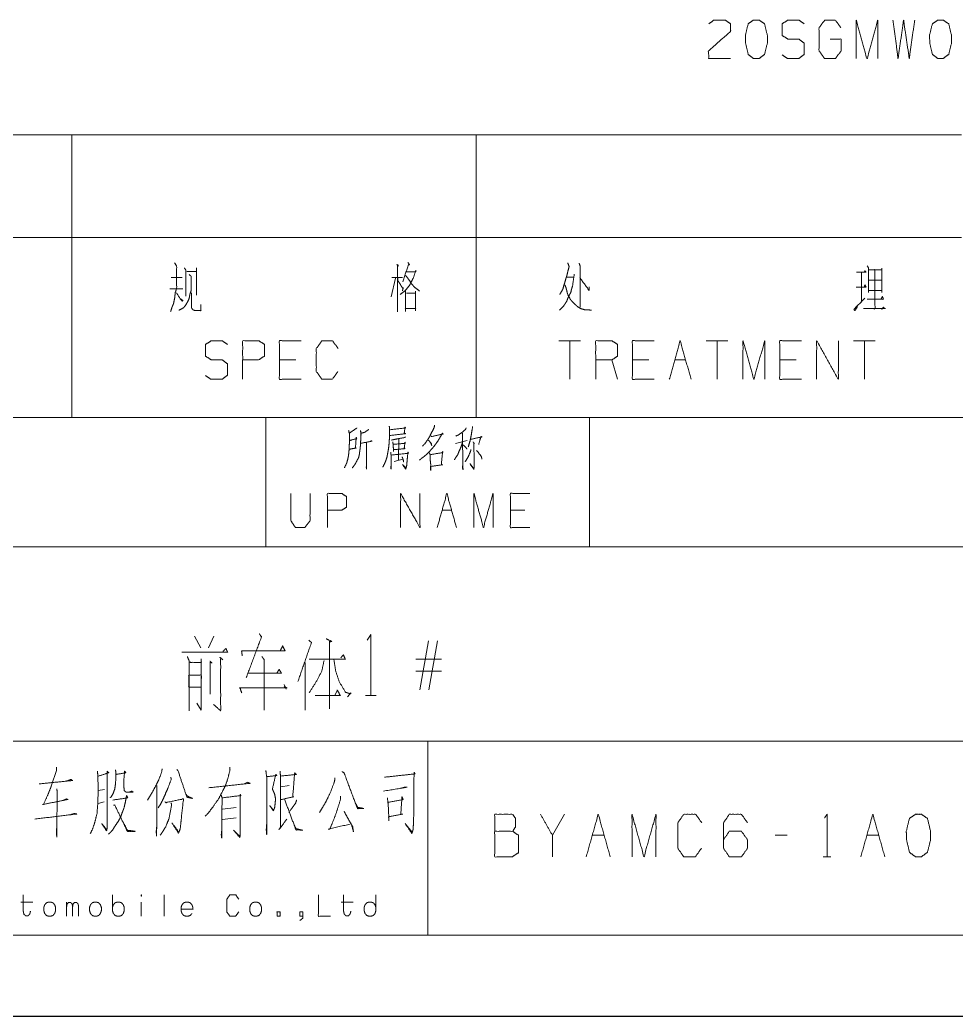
# Model space of a CAD drawing. Header units: millimetres. Extents: x 2210 to 79821, y -19430 to 2344.
# Drawn here: x 2519.6 to 2577.4, y 1492.8 to 1554.4 of the extents above; entities that cross this region are included whole.
import ezdxf

# ---------------------------------------------------------------- set-up
doc = ezdxf.new("R2010")
doc.units = ezdxf.units.MM
doc.layers.add('101', color=7, linetype='Continuous', true_color=0xffffff)

msp = doc.modelspace()

# ---------------------------------------------------------------- linework, layer by layer
msp.add_line((2209.782, 1492.822), (13049.157, 1492.822))
at = {"layer": '101', "color": 72, "linetype": 'Continuous', "lineweight": 18}
for p, q in [((2492.782, 1547.284), (2522.782, 1547.284)), ((2522.782, 1547.284), (2522.782, 1540.934)), ((2522.782, 1547.284), (2547.782, 1547.284)), ((2547.782, 1547.284), (2577.782, 1547.284)), ((2547.782, 1547.284), (2547.782, 1540.934)), ((2492.782, 1540.934), (2522.782, 1540.934)), ((2522.782, 1540.934), (2547.782, 1540.934)), ((2522.782, 1540.934), (2522.782, 1529.822)), ((2547.782, 1540.934), (2577.782, 1540.934)), ((2547.782, 1540.934), (2547.782, 1529.822)), ((2529.884, 1538.847), (2530.484, 1538.847)), ((2530.484, 1539.072), (2530.484, 1537.372)), ((2571.595, 1538.772), (2571.595, 1536.947)), ((2528.929, 1538.472), (2529.601, 1538.472)), ((2542.8, 1538.422), (2542.517, 1537.272)), ((2553.383, 1538.497), (2553.807, 1538.497)), ((2572.036, 1538.297), (2572.814, 1538.297)), ((2528.841, 1537.772), (2529.654, 1537.772)), ((2554.231, 1534.559), (2552.888, 1534.559)), ((2553.56, 1534.559), (2553.56, 1532.184)), ((2563.337, 1534.559), (2561.994, 1534.559)), ((2562.665, 1534.559), (2562.665, 1532.184)), ((2572.443, 1534.559), (2571.1, 1534.559)), ((2571.771, 1534.559), (2571.771, 1532.184)), ((2536.629, 1533.384), (2535.621, 1533.384)), ((2556.508, 1532.184), (2556.172, 1533.384)), ((2558.448, 1533.384), (2557.441, 1533.384)), ((2560.053, 1533.384), (2560.725, 1533.384)), ((2567.554, 1533.384), (2566.547, 1533.384)), ((2492.782, 1529.822), (2522.782, 1529.822)), ((2522.782, 1529.822), (2547.782, 1529.822)), ((2547.782, 1529.822), (2577.782, 1529.822)), ((2543.001, 1528.488), (2542.986, 1527.185)), ((2546.497, 1528.201), (2547.215, 1528.4)), ((2542.705, 1527.097), (2543.251, 1527.252)), ((2545.669, 1524.083), (2546.262, 1524.083)), ((2550.788, 1524.083), (2549.898, 1524.083)), ((2530.37, 1516.298), (2530.76, 1515.59)), ((2531.567, 1516.298), (2531.233, 1515.59)), ((2544.293, 1512.991), (2544.822, 1516.023)), ((2545.378, 1516.023), (2544.849, 1512.991)), ((2537.206, 1514.645), (2537.206, 1511.731)), ((2545.629, 1514.881), (2544.042, 1514.881)), ((2545.629, 1514.133), (2544.042, 1514.133)), ((2536.043, 1513.031), (2535.904, 1513.306)), ((2539.182, 1512.952), (2539.043, 1512.637)), ((2530.509, 1512.164), (2530.788, 1511.731)), ((2540.93, 1512.637), (2541.598, 1512.637)), ((2533.634, 1507.276), (2533.439, 1507.172)), ((2524.807, 1506.827), (2524.416, 1506.758)), ((2536.219, 1507.069), (2535.707, 1507)), ((2524.782, 1506.068), (2524.416, 1505.965)), ((2532.952, 1505.723), (2532.098, 1505.62)), ((2532.098, 1504.964), (2532.952, 1505.068)), ((2553.236, 1505.291), (2552.494, 1503.994)), ((2554.952, 1503.994), (2555.694, 1503.994)), ((2567.008, 1503.994), (2566.267, 1503.994)), ((2571.924, 1503.994), (2572.666, 1503.994)), ((2569.232, 1502.669), (2569.7, 1502.669)), ((2519.637, 1499.865), (2520.368, 1499.865)), ((2522.465, 1498.996), (2522.465, 1499.865)), ((2525.294, 1499.341), (2525.294, 1500.307)), ((2527.079, 1499.865), (2527.079, 1498.996)), ((2528.493, 1500.321), (2528.493, 1498.996)), ((2539.438, 1499.865), (2540.169, 1499.865))]:
    msp.add_line(p, q, dxfattribs=at)
at = {"layer": '101', "color": 133, "linetype": 'Continuous', "lineweight": 18}
for p, q in [((2444.782, 1529.822), (2624.782, 1529.822)), ((2534.782, 1529.822), (2534.782, 1521.822)), ((2554.782, 1529.822), (2554.782, 1521.822)), ((2444.782, 1521.822), (2624.782, 1521.822)), ((2494.782, 1509.822), (2603.782, 1509.822)), ((2544.782, 1509.822), (2544.782, 1497.822)), ((2234.782, 1497.822), (2624.782, 1497.822)), ((2444.782, 1497.822), (2624.782, 1497.822)), ((2209.782, 1492.822), (2629.782, 1492.822))]:
    msp.add_line(p, q, dxfattribs=at)
at = {"layer": '101', "color": 72, "linetype": 'Continuous', "lineweight": 18}
for points, knots in [([(2562.158, 1554.156), (2562.476, 1554.381), (2563.165, 1554.381), (2563.501, 1554.156), (2563.501, 1553.681), (2562.14, 1552.481), (2562.158, 1552.006), (2563.501, 1552.006)], [0, 0, 0.069688, 0.192972, 0.265273, 0.350226, 0.674741, 0.759753, 1, 1]), ([(2565.265, 1552.006), (2565.601, 1552.256), (2565.777, 1552.956), (2565.777, 1553.431), (2565.601, 1554.156), (2565.265, 1554.381), (2564.929, 1554.381), (2564.593, 1554.156), (2564.416, 1553.431), (2564.434, 1552.956), (2564.593, 1552.256), (2564.929, 1552.006), (2565.265, 1552.006)], [0, 0, 0.067524, 0.183969, 0.260581, 0.380939, 0.446136, 0.500306, 0.565502, 0.685861, 0.762525, 0.878306, 0.94583, 1, 1]), ([(2566.693, 1552.231), (2567.029, 1552.006), (2567.718, 1552.006), (2568.054, 1552.256), (2568.054, 1552.956), (2567.718, 1553.206), (2567.046, 1553.206), (2566.693, 1553.431), (2566.693, 1554.156), (2567.046, 1554.381), (2567.718, 1554.381), (2568.054, 1554.156)], [0, 0, 0.068039, 0.184057, 0.254519, 0.372334, 0.442797, 0.555843, 0.62637, 0.748393, 0.81892, 0.931967, 1, 1]), ([(2569.659, 1553.206), (2570.33, 1553.206), (2570.33, 1552.481), (2569.994, 1552.006), (2569.305, 1552.006), (2568.969, 1552.481), (2568.969, 1553.906), (2569.323, 1554.381), (2569.977, 1554.381), (2570.313, 1553.906)], [0, 0, 0.103293, 0.214794, 0.304259, 0.410272, 0.499737, 0.718894, 0.809957, 0.910535, 1, 1]), ([(2571.263, 1552.006), (2571.263, 1554.381), (2571.935, 1552.006), (2572.607, 1554.381), (2572.607, 1552.006)], [0, 0, 0.245192, 0.500001, 0.754808, 1, 1]), ([(2573.54, 1554.381), (2573.858, 1552.006), (2574.194, 1554.381), (2574.547, 1552.006), (2574.883, 1554.381)], [0, 0, 0.249745, 0.499742, 0.750003, 1, 1]), ([(2576.647, 1552.006), (2576.983, 1552.256), (2577.16, 1552.956), (2577.16, 1553.431), (2576.983, 1554.156), (2576.647, 1554.381), (2576.311, 1554.381), (2575.975, 1554.156), (2575.799, 1553.431), (2575.816, 1552.956), (2575.975, 1552.256), (2576.311, 1552.006), (2576.647, 1552.006)], [0, 0, 0.067524, 0.183969, 0.260581, 0.380939, 0.446136, 0.500306, 0.565502, 0.685861, 0.762525, 0.878306, 0.94583, 1, 1]), ([(2529.141, 1539.372), (2529.265, 1539.172), (2529.265, 1537.822), (2529.177, 1537.522), (2529.141, 1537.197), (2529.07, 1536.847), (2528.982, 1536.647), (2528.894, 1536.372)], [0, 0, 0.076125, 0.513098, 0.614331, 0.720148, 0.835726, 0.906504, 1, 1]), ([(2542.871, 1539.272), (2542.977, 1539.172), (2542.924, 1539.247), (2542.924, 1536.347), (2542.924, 1538.472), (2542.57, 1538.472), (2543.224, 1538.472)], [0, 0, 0.023247, 0.037896, 0.500409, 0.839319, 0.895699, 1, 1]), ([(2543.56, 1539.397), (2543.666, 1539.247), (2543.595, 1539.272), (2543.242, 1538.197)], [0, 0, 0.132126, 0.186059, 1, 1]), ([(2553.436, 1539.372), (2553.524, 1539.147), (2553.436, 1538.822), (2553.4, 1538.647), (2553.33, 1538.422), (2553.259, 1538.172), (2553.188, 1537.947), (2553.135, 1537.747), (2553.047, 1537.597), (2552.941, 1537.422)], [0, 0, 0.116541, 0.278918, 0.364993, 0.478696, 0.603951, 0.71766, 0.817412, 0.901346, 1, 1]), ([(2554.143, 1539.347), (2554.213, 1539.172), (2554.213, 1536.647)], [0, 0, 0.06955, 1, 1]), ([(2530.043, 1538.647), (2530.166, 1538.547), (2530.166, 1537.672), (2530.078, 1537.422), (2530.043, 1537.197), (2529.972, 1537.022), (2529.83, 1536.772), (2529.689, 1536.597), (2529.406, 1536.447)], [0, 0, 0.062435, 0.405831, 0.509895, 0.599279, 0.673351, 0.786072, 0.874364, 1, 1]), ([(2529.742, 1539.072), (2529.83, 1538.922), (2529.83, 1537.322)], [0, 0, 0.098129, 1, 1]), ([(2543.489, 1538.822), (2544.037, 1538.822), (2544.055, 1538.922), (2543.896, 1538.447), (2543.666, 1537.997), (2543.401, 1537.672), (2543.083, 1537.422)], [0, 0, 0.220966, 0.26192, 0.463932, 0.667691, 0.836831, 1, 1]), ([(2553.842, 1538.672), (2553.736, 1537.947), (2553.666, 1537.722), (2553.63, 1537.547), (2553.524, 1537.372), (2553.436, 1537.172), (2553.383, 1537.022), (2553.259, 1536.822), (2553.153, 1536.672), (2552.923, 1536.447)], [0, 0, 0.296653, 0.392139, 0.46442, 0.547269, 0.635793, 0.700209, 0.795421, 0.869798, 1, 1]), ([(2571.276, 1538.797), (2571.877, 1538.797), (2571.807, 1538.897), (2571.771, 1538.772)], [0, 0, 0.704243, 0.847777, 1, 1]), ([(2571.948, 1539.197), (2572.036, 1539.047), (2572.036, 1537.547), (2572.036, 1537.672), (2572.849, 1537.672), (2572.849, 1537.547), (2572.849, 1539.047), (2572.849, 1538.947), (2572.036, 1538.947), (2572.425, 1538.947), (2572.425, 1536.547), (2571.718, 1536.547), (2573.062, 1536.547), (2572.973, 1536.597), (2572.956, 1536.647), (2572.849, 1536.497)], [0, 0, 0.016856, 0.162098, 0.174201, 0.252928, 0.265031, 0.410272, 0.419955, 0.498682, 0.536334, 0.76872, 0.837175, 0.967244, 0.977077, 0.982211, 1, 1]), ([(2542.959, 1538.247), (2543.26, 1537.772), (2543.26, 1537.847), (2543.224, 1537.647)], [0, 0, 0.668993, 0.75826, 1, 1]), ([(2543.419, 1538.597), (2543.595, 1538.372), (2543.79, 1538.072), (2543.967, 1537.872), (2544.285, 1537.622)], [0, 0, 0.21756, 0.48939, 0.692342, 1, 1]), ([(2553.259, 1538.022), (2553.33, 1537.847), (2553.383, 1537.647), (2553.418, 1537.472), (2553.595, 1537.122), (2553.683, 1537.022), (2553.931, 1536.772), (2554.072, 1536.647), (2554.249, 1536.547), (2554.496, 1536.472), (2554.726, 1536.472), (2554.903, 1536.447)], [0, 0, 0.075192, 0.15762, 0.228747, 0.384949, 0.438119, 0.578251, 0.653441, 0.734337, 0.837345, 0.928883, 1, 1]), ([(2554.178, 1538.472), (2554.761, 1537.672), (2554.761, 1537.897)], [0, 0, 0.814824, 1, 1]), ([(2571.259, 1537.872), (2571.877, 1537.872), (2571.807, 1538.022), (2571.771, 1537.897)], [0, 0, 0.676561, 0.857934, 1, 1]), ([(2529.247, 1537.522), (2529.601, 1536.997), (2529.654, 1537.047), (2529.512, 1537.147)], [0, 0, 0.720064, 0.802978, 1, 1]), ([(2530.184, 1537.522), (2530.184, 1536.597), (2530.272, 1536.472), (2530.414, 1536.422), (2530.767, 1536.422), (2530.767, 1536.797)], [0, 0, 0.472764, 0.551003, 0.627661, 0.808338, 1, 1]), ([(2543.401, 1537.622), (2543.401, 1536.372), (2543.401, 1536.547), (2544.037, 1536.547), (2544.037, 1536.422), (2544.037, 1537.622), (2544.037, 1537.497), (2543.472, 1537.497)], [0, 0, 0.306605, 0.34953, 0.505604, 0.536265, 0.830605, 0.861265, 1, 1]), ([(2571.347, 1536.672), (2571.188, 1536.422), (2571.117, 1536.497), (2571.807, 1537.197)], [0, 0, 0.214427, 0.289033, 1, 1]), ([(2571.948, 1537.122), (2572.956, 1537.122), (2572.885, 1537.297), (2572.814, 1537.147)], [0, 0, 0.739673, 0.878255, 1, 1]), ([(2531.05, 1532.409), (2531.386, 1532.184), (2532.076, 1532.184), (2532.411, 1532.434), (2532.411, 1533.134), (2532.076, 1533.384), (2531.404, 1533.384), (2531.05, 1533.609), (2531.05, 1534.334), (2531.404, 1534.559), (2532.076, 1534.559), (2532.411, 1534.334)], [0, 0, 0.068037, 0.184055, 0.25452, 0.372335, 0.4428, 0.555844, 0.626371, 0.748393, 0.81892, 0.931964, 1, 1]), ([(2533.345, 1532.184), (2533.345, 1534.559), (2534.352, 1534.559), (2534.688, 1534.334), (2534.688, 1533.609), (2534.334, 1533.384), (2533.345, 1533.384)], [0, 0, 0.401147, 0.571311, 0.639588, 0.762044, 0.832821, 1, 1]), ([(2536.964, 1532.184), (2535.621, 1532.184), (2535.621, 1534.559), (2536.964, 1534.559)], [0, 0, 0.26539, 0.73461, 1, 1]), ([(2539.223, 1532.659), (2538.887, 1532.184), (2538.233, 1532.184), (2537.898, 1532.659), (2537.898, 1534.084), (2538.233, 1534.559), (2538.905, 1534.559), (2539.241, 1534.084)], [0, 0, 0.114568, 0.243366, 0.357936, 0.638584, 0.753154, 0.885433, 1, 1]), ([(2555.164, 1532.184), (2555.164, 1534.559), (2556.172, 1534.559), (2556.508, 1534.334), (2556.508, 1533.609), (2556.172, 1533.384), (2555.164, 1533.384)], [0, 0, 0.400951, 0.571036, 0.639278, 0.761673, 0.829915, 1, 1]), ([(2558.784, 1532.184), (2557.441, 1532.184), (2557.441, 1534.559), (2558.784, 1534.559)], [0, 0, 0.26539, 0.73461, 1, 1]), ([(2559.717, 1532.184), (2560.389, 1534.559), (2561.061, 1532.184)], [0, 0, 0.499999, 1, 1]), ([(2564.27, 1532.184), (2564.27, 1534.559), (2564.942, 1532.184), (2565.614, 1534.559), (2565.614, 1532.184)], [0, 0, 0.245192, 0.500001, 0.754808, 1, 1]), ([(2567.89, 1532.184), (2566.547, 1532.184), (2566.547, 1534.559), (2567.89, 1534.559)], [0, 0, 0.26539, 0.73461, 1, 1]), ([(2568.823, 1532.184), (2568.823, 1534.559), (2570.166, 1532.184), (2570.166, 1534.559)], [0, 0, 0.317574, 0.682426, 1, 1]), ([(2540.411, 1529.173), (2540.348, 1529.128), (2539.927, 1528.841), (2539.896, 1529.018), (2539.942, 1528.841), (2539.942, 1528.267), (2539.927, 1527.914), (2539.911, 1527.671), (2539.88, 1527.428), (2539.833, 1527.207), (2539.771, 1526.987), (2539.693, 1526.832), (2539.63, 1526.7)], [0, 0, 0.024363, 0.186803, 0.243942, 0.302154, 0.485024, 0.597668, 0.675195, 0.753199, 0.825098, 0.89819, 0.953346, 1, 1]), ([(2541.144, 1529.084), (2540.895, 1528.908), (2540.66, 1528.841), (2540.629, 1529.018), (2540.66, 1528.753), (2540.645, 1528.488), (2540.629, 1528.201), (2540.614, 1527.958), (2540.582, 1527.737), (2540.551, 1527.495), (2540.504, 1527.318), (2540.426, 1527.185), (2540.348, 1527.031), (2540.27, 1526.898), (2540.192, 1526.788), (2540.114, 1526.7)], [0, 0, 0.096319, 0.172937, 0.229415, 0.313416, 0.396985, 0.487495, 0.564125, 0.634336, 0.711437, 0.768975, 0.817388, 0.871906, 0.920319, 0.962889, 1, 1]), ([(2542.408, 1529.283), (2542.424, 1529.084), (2542.424, 1528.731), (2542.408, 1528.4), (2542.393, 1528.179), (2542.361, 1527.892), (2542.315, 1527.649), (2542.268, 1527.384), (2542.205, 1527.185), (2542.127, 1526.987), (2542.002, 1526.744)], [0, 0, 0.076503, 0.212087, 0.33934, 0.424292, 0.535105, 0.630037, 0.733301, 0.813245, 0.895183, 1, 1]), ([(2542.455, 1529.062), (2543.423, 1529.173), (2543.376, 1529.217), (2543.329, 1528.819), (2543.407, 1528.819), (2542.44, 1528.709)], [0, 0, 0.39108, 0.416924, 0.577585, 0.60892, 1, 1]), ([(2544.983, 1528.665), (2545.03, 1528.643), (2545.733, 1528.797), (2545.686, 1528.841), (2545.561, 1528.621), (2545.421, 1528.378), (2545.28, 1528.179), (2545.124, 1527.98), (2544.952, 1527.782), (2544.765, 1527.583), (2544.562, 1527.406), (2544.406, 1527.296), (2544.281, 1527.185)], [0, 0, 0.017093, 0.254607, 0.275864, 0.359629, 0.452278, 0.53264, 0.616084, 0.70281, 0.792986, 0.881828, 0.944963, 1, 1]), ([(2545.202, 1529.349), (2545.186, 1529.195), (2544.999, 1528.841), (2544.89, 1528.621), (2544.765, 1528.422), (2544.609, 1528.201), (2544.453, 1528.047)], [0, 0, 0.101774, 0.363754, 0.525154, 0.678922, 0.85608, 1, 1]), ([(2547.153, 1529.173), (2547.122, 1529.084), (2546.919, 1528.908), (2546.7, 1528.753), (2546.513, 1528.665)], [0, 0, 0.111856, 0.433088, 0.752703, 1, 1]), ([(2546.934, 1528.841), (2546.95, 1527.097), (2546.965, 1526.611), (2546.934, 1526.7), (2546.95, 1526.898)], [0, 0, 0.691283, 0.883884, 0.921006, 1, 1]), ([(2547.559, 1529.261), (2547.543, 1529.151), (2547.465, 1528.687), (2547.403, 1528.378), (2547.293, 1528.002)], [0, 0, 0.086565, 0.451629, 0.696477, 1, 1]), ([(2539.974, 1527.848), (2540.005, 1527.87), (2540.364, 1527.936), (2540.317, 1527.914), (2540.364, 1528.599), (2540.395, 1528.51), (2539.958, 1528.4)], [0, 0, 0.022681, 0.239273, 0.269981, 0.676983, 0.732557, 1, 1]), ([(2540.645, 1528.223), (2541.347, 1528.356), (2541.301, 1528.378), (2541.222, 1528.334)], [0, 0, 0.834819, 0.895271, 1, 1]), ([(2541.004, 1528.267), (2541.004, 1526.633), (2540.988, 1526.744), (2541.004, 1526.92)], [0, 0, 0.849783, 0.907772, 1, 1]), ([(2543.407, 1528.621), (2543.361, 1528.576), (2542.97, 1528.51), (2542.752, 1528.466), (2542.549, 1528.422)], [0, 0, 0.07226, 0.516589, 0.766867, 1, 1]), ([(2542.627, 1528.311), (2542.642, 1528.157), (2542.674, 1527.715), (2542.658, 1527.826), (2543.392, 1527.892), (2543.329, 1527.892), (2543.376, 1528.289), (2543.407, 1528.223), (2542.642, 1528.157)], [0, 0, 0.056492, 0.217482, 0.258029, 0.525926, 0.548635, 0.694164, 0.720796, 1, 1]), ([(2544.812, 1528.422), (2544.843, 1528.4), (2545.015, 1528.201), (2545.03, 1528.091), (2544.968, 1528.245)], [0, 0, 0.066028, 0.519581, 0.712132, 1, 1]), ([(2546.934, 1528.289), (2546.841, 1528.002), (2546.731, 1527.759), (2546.638, 1527.517), (2546.544, 1527.384), (2546.435, 1527.207)], [0, 0, 0.251918, 0.474135, 0.691326, 0.826694, 1, 1]), ([(2547.59, 1528.311), (2547.668, 1528.201), (2547.637, 1528.223), (2547.652, 1527.053), (2547.652, 1526.766), (2547.637, 1526.611), (2547.387, 1526.965), (2547.637, 1526.655)], [0, 0, 0.051678, 0.066298, 0.513635, 0.623349, 0.682727, 0.848098, 1, 1]), ([(2547.434, 1528.466), (2548.136, 1528.621), (2548.074, 1528.643), (2547.933, 1528.157)], [0, 0, 0.557066, 0.608364, 1, 1]), ([(2542.502, 1527.671), (2542.518, 1527.472), (2542.533, 1526.965), (2542.518, 1526.633), (2542.502, 1526.722), (2542.533, 1526.943)], [0, 0, 0.147471, 0.523364, 0.768667, 0.835021, 1, 1]), ([(2542.533, 1527.495), (2543.595, 1527.605), (2543.563, 1527.671), (2543.548, 1527.561), (2543.501, 1527.053), (2543.485, 1526.854), (2543.423, 1526.633), (2543.22, 1526.92), (2543.439, 1526.7)], [0, 0, 0.374083, 0.399749, 0.43883, 0.61759, 0.687458, 0.767887, 0.891105, 1, 1]), ([(2544.89, 1527.627), (2544.921, 1527.561), (2544.952, 1527.009), (2544.968, 1526.943), (2544.968, 1526.545), (2544.952, 1526.722), (2544.952, 1526.788), (2545.717, 1526.898), (2545.623, 1526.898), (2545.702, 1527.715), (2545.733, 1527.671), (2545.686, 1527.649), (2544.937, 1527.517)], [0, 0, 0.018828, 0.160986, 0.178485, 0.280676, 0.326272, 0.343303, 0.542024, 0.566111, 0.777126, 0.791033, 0.804348, 1, 1]), ([(2546.95, 1528.135), (2547.153, 1527.958), (2547.2, 1527.87)], [0, 0, 0.729109, 1, 1]), ([(2547.449, 1527.848), (2547.434, 1527.737), (2547.262, 1527.34), (2547.09, 1527.075)], [0, 0, 0.129619, 0.632946, 1, 1]), ([(2547.808, 1527.782), (2548.089, 1527.428), (2548.136, 1527.252)], [0, 0, 0.711821, 1, 1]), ([(2543.204, 1527.384), (2543.267, 1527.207), (2543.298, 1527.075)], [0, 0, 0.579215, 1, 1]), ([(2536.321, 1525.121), (2536.321, 1523.443), (2536.602, 1523.023), (2537.195, 1523.023), (2537.507, 1523.443), (2537.507, 1525.121)], [0, 0, 0.337151, 0.438599, 0.557782, 0.662849, 1, 1]), ([(2538.583, 1523.023), (2538.583, 1525.121), (2539.473, 1525.121), (2539.77, 1524.922), (2539.77, 1524.282), (2539.458, 1524.083), (2538.583, 1524.083)], [0, 0, 0.401145, 0.571312, 0.639588, 0.762043, 0.832818, 1, 1]), ([(2543.109, 1523.023), (2543.109, 1525.121), (2544.296, 1523.023), (2544.296, 1525.121)], [0, 0, 0.317574, 0.682426, 1, 1]), ([(2547.635, 1523.023), (2547.635, 1525.121), (2548.228, 1523.023), (2548.822, 1525.121), (2548.822, 1523.023)], [0, 0, 0.245192, 0.5, 0.754808, 1, 1]), ([(2551.085, 1523.023), (2549.898, 1523.023), (2549.898, 1525.121), (2551.085, 1525.121)], [0, 0, 0.265389, 0.734611, 1, 1]), ([(2534.373, 1516.456), (2534.512, 1516.259), (2533.565, 1513.739)], [0, 0, 0.082206, 1, 1]), ([(2537.429, 1516.062), (2537.596, 1515.905), (2536.761, 1513.503)], [0, 0, 0.082802, 1, 1]), ([(2538.514, 1516.141), (2538.848, 1515.983), (2538.709, 1515.944), (2538.709, 1511.81)], [0, 0, 0.079453, 0.110572, 1, 1]), ([(2541.042, 1516.062), (2541.264, 1516.377), (2541.264, 1512.637)], [0, 0, 0.09349, 1, 1]), ([(2529.591, 1515.314), (2532.402, 1515.314), (2532.319, 1515.55), (2532.124, 1515.353)], [0, 0, 0.842004, 0.917045, 1, 1]), ([(2533.315, 1515.078), (2533.287, 1515.393), (2535.959, 1515.393), (2535.82, 1515.708), (2535.681, 1515.432)], [0, 0, 0.086832, 0.820651, 0.915214, 1, 1]), ([(2529.925, 1515.038), (2530.036, 1514.763), (2530.036, 1511.692), (2530.036, 1514.684), (2530.788, 1514.684), (2530.788, 1514.881), (2530.788, 1511.731), (2530.788, 1513.897), (2530.008, 1513.897), (2530.008, 1513.149), (2530.76, 1513.149)], [0, 0, 0.019945, 0.226008, 0.426788, 0.477219, 0.490428, 0.701775, 0.847076, 0.899375, 0.94957, 1, 1]), ([(2531.317, 1514.763), (2531.456, 1514.645), (2531.344, 1514.684), (2531.344, 1512.716)], [0, 0, 0.080443, 0.132492, 1, 1]), ([(2531.929, 1514.999), (2532.124, 1514.842), (2531.985, 1514.96), (2531.985, 1511.692), (2531.539, 1512.086)], [0, 0, 0.058327, 0.100825, 0.861605, 1, 1]), ([(2534.54, 1515.038), (2534.679, 1514.842), (2534.679, 1511.731)], [0, 0, 0.071936, 1, 1]), ([(2537.457, 1514.881), (2539.683, 1514.881), (2539.572, 1515.157), (2539.405, 1514.96)], [0, 0, 0.800377, 0.907214, 1, 1]), ([(2538.375, 1514.802), (2538.236, 1514.133), (2537.874, 1513.464), (2537.457, 1512.794)], [0, 0, 0.306099, 0.646779, 1, 1]), ([(2538.988, 1514.842), (2539.099, 1514.133), (2539.322, 1513.464), (2539.711, 1512.834), (2539.962, 1512.755), (2540.045, 1512.794), (2539.823, 1512.558)], [0, 0, 0.252327, 0.500434, 0.760976, 0.853348, 0.885816, 1, 1]), ([(2533.677, 1514.015), (2535.737, 1514.015), (2535.597, 1514.251), (2535.458, 1514.015)], [0, 0, 0.789754, 0.894877, 1, 1]), ([(2533.287, 1512.794), (2533.176, 1513.109), (2536.071, 1513.109), (2535.904, 1513.188)], [0, 0, 0.097864, 0.945911, 1, 1]), ([(2537.819, 1512.637), (2539.377, 1512.637), (2539.182, 1512.991)], [0, 0, 0.794015, 1, 1]), ([(2521.832, 1508.207), (2521.832, 1508), (2521.515, 1507.034), (2521.295, 1506.482), (2521.027, 1505.896), (2520.978, 1505.896), (2522.539, 1506.206), (2522.441, 1506.241), (2522.222, 1506.137)], [0, 0, 0.046524, 0.275032, 0.408545, 0.553501, 0.564465, 0.92219, 0.945453, 1, 1]), ([(2524.368, 1507.966), (2524.392, 1507.69), (2524.416, 1506.827), (2524.392, 1505.999), (2524.343, 1505.344), (2524.197, 1504.757), (2524.05, 1504.343), (2523.928, 1504.102)], [0, 0, 0.070329, 0.28934, 0.499598, 0.66644, 0.819873, 0.931329, 1, 1]), ([(2524.441, 1507.655), (2525.075, 1507.862), (2524.977, 1507.931), (2524.977, 1504.585), (2524.953, 1504.343), (2524.929, 1504.274), (2524.636, 1504.723), (2524.929, 1504.343)], [0, 0, 0.122094, 0.143965, 0.756447, 0.800872, 0.814266, 0.912285, 1, 1]), ([(2525.49, 1508.035), (2525.514, 1507.69), (2525.49, 1507.241), (2525.441, 1506.862), (2525.343, 1506.586), (2525.221, 1506.379), (2525.148, 1506.31)], [0, 0, 0.190955, 0.438946, 0.650198, 0.811822, 0.94447, 1, 1]), ([(2525.538, 1507.759), (2526.124, 1507.862), (2526.051, 1507.966), (2526.002, 1507.448), (2526.002, 1507), (2526.026, 1506.758), (2526.148, 1506.655), (2526.587, 1506.655), (2526.49, 1506.724), (2526.319, 1506.655)], [0, 0, 0.209703, 0.254415, 0.437769, 0.595975, 0.681595, 0.738019, 0.892888, 0.935041, 1, 1]), ([(2528.367, 1508.104), (2528.342, 1507.931), (2528.172, 1507.448), (2528.001, 1507.103), (2527.781, 1506.689), (2527.611, 1506.413), (2527.464, 1506.172)], [0, 0, 0.081145, 0.319756, 0.499049, 0.717311, 0.868474, 1, 1]), ([(2529.269, 1508.069), (2529.342, 1508), (2529.903, 1506.344), (2530.245, 1506.275), (2529.928, 1506.413), (2529.83, 1506.551)], [0, 0, 0.037082, 0.681737, 0.810185, 0.937687, 1, 1]), ([(2532.561, 1508.207), (2532.561, 1508.035), (2532.415, 1507.448), (2532.269, 1507.034), (2532.122, 1506.758), (2531.854, 1506.241), (2531.464, 1505.689), (2531.195, 1505.344), (2531.025, 1505.171)], [0, 0, 0.049752, 0.224095, 0.350741, 0.440842, 0.608969, 0.803946, 0.929998, 1, 1]), ([(2534.78, 1508), (2534.829, 1507.586), (2534.829, 1504.067), (2534.804, 1504.343), (2534.829, 1504.654)], [0, 0, 0.092137, 0.86992, 0.931161, 1, 1]), ([(2535.658, 1507.966), (2535.682, 1507.655), (2535.682, 1504.481), (2535.585, 1504.343), (2536.073, 1504.999)], [0, 0, 0.069653, 0.779472, 0.817267, 1, 1]), ([(2535.707, 1507.655), (2536.658, 1507.759), (2536.561, 1507.862), (2536.439, 1506.379), (2536.512, 1506.379), (2535.731, 1506.206)], [0, 0, 0.276542, 0.317649, 0.747834, 0.768982, 1, 1]), ([(2539.487, 1507.931), (2539.609, 1507.862), (2540.438, 1505.654), (2540.828, 1505.654), (2540.462, 1505.723), (2540.316, 1505.965)], [0, 0, 0.039541, 0.705114, 0.815247, 0.920312, 1, 1]), ([(2542.12, 1507.586), (2543.998, 1507.793), (2543.949, 1507.897), (2543.925, 1507.379), (2543.925, 1505.447), (2543.901, 1504.688), (2543.876, 1504.343), (2543.827, 1504.171), (2543.803, 1504.102), (2543.388, 1504.723), (2543.803, 1504.205)], [0, 0, 0.261649, 0.277493, 0.349233, 0.616764, 0.72192, 0.769813, 0.794637, 0.804771, 0.908172, 1, 1]), ([(2520.758, 1507.172), (2522.832, 1507.379), (2522.734, 1507.448), (2522.466, 1507.345)], [0, 0, 0.836554, 0.884532, 1, 1]), ([(2528.903, 1507.586), (2528.928, 1507.448), (2528.708, 1506.862), (2528.611, 1506.655), (2528.464, 1506.31), (2528.318, 1505.999), (2528.123, 1505.689)], [0, 0, 0.067376, 0.36846, 0.478481, 0.658656, 0.823687, 1, 1]), ([(2531.244, 1506.931), (2533.781, 1507.207), (2533.634, 1507.276)], [0, 0, 0.940373, 1, 1]), ([(2534.853, 1507.621), (2535.463, 1507.69), (2535.39, 1507.759), (2535.195, 1506.896), (2535.195, 1506.827), (2535.243, 1506.724), (2535.317, 1506.551), (2535.365, 1506.31), (2535.365, 1506.103), (2535.341, 1505.861), (2535.317, 1505.689), (2535.243, 1505.516), (2535.024, 1505.827), (2535.243, 1505.551)], [0, 0, 0.163216, 0.189965, 0.42515, 0.443501, 0.473931, 0.523766, 0.589292, 0.644345, 0.7089, 0.755234, 0.805069, 0.906205, 1, 1]), ([(2539.048, 1507.552), (2539.023, 1507.31), (2538.755, 1506.62), (2538.511, 1506.103), (2538.267, 1505.689), (2538.096, 1505.413)], [0, 0, 0.102841, 0.416511, 0.658903, 0.86249, 1, 1]), ([(2521.856, 1506.862), (2521.88, 1506.689), (2521.856, 1503.895), (2521.832, 1504.171), (2521.856, 1504.516)], [0, 0, 0.048504, 0.826565, 0.903707, 1, 1]), ([(2528.05, 1507.069), (2528.025, 1503.964), (2528.001, 1504.24), (2528.05, 1504.516)], [0, 0, 0.847819, 0.923473, 1, 1]), ([(2542.047, 1506.724), (2543.51, 1506.965), (2543.364, 1506.965), (2543.096, 1506.896)], [0, 0, 0.777945, 0.854701, 1, 1]), ([(2525.319, 1506.172), (2526.246, 1506.31), (2526.172, 1506.448), (2526.099, 1506.068), (2526.002, 1505.654), (2525.904, 1505.413), (2525.807, 1505.137), (2525.66, 1504.861), (2525.465, 1504.585), (2525.319, 1504.343), (2525.172, 1504.171), (2525.05, 1504.067)], [0, 0, 0.248088, 0.28944, 0.391759, 0.504363, 0.573317, 0.650816, 0.73352, 0.823008, 0.897766, 0.957654, 1, 1]), ([(2528.928, 1505.999), (2528.952, 1505.861), (2528.781, 1504.999), (2528.586, 1504.516), (2528.416, 1504.24), (2528.245, 1503.998)], [0, 0, 0.064861, 0.471802, 0.712904, 0.863112, 1, 1]), ([(2528.538, 1506.068), (2528.611, 1505.999), (2528.66, 1506.034), (2529.684, 1506.241), (2529.538, 1504.895), (2529.489, 1504.412), (2529.416, 1504.205), (2529.367, 1504.136), (2528.977, 1504.757), (2529.391, 1504.205)], [0, 0, 0.021075, 0.033595, 0.252602, 0.536206, 0.63793, 0.683936, 0.701643, 0.855333, 1, 1]), ([(2532.025, 1506.448), (2532.073, 1506.31), (2532.049, 1504.033), (2532.049, 1503.826), (2532.025, 1504.033), (2532.049, 1504.274)], [0, 0, 0.047497, 0.786427, 0.853598, 0.921235, 1, 1]), ([(2532.073, 1506.31), (2533.195, 1506.448), (2533.195, 1506.517), (2533.244, 1506.448), (2533.195, 1506.413), (2533.195, 1503.998), (2533.171, 1503.86), (2532.781, 1504.309), (2533.171, 1503.929)], [0, 0, 0.224398, 0.238094, 0.254868, 0.266729, 0.746112, 0.77393, 0.891944, 1, 1]), ([(2535.926, 1506.241), (2536.634, 1504.343), (2537.073, 1504.309), (2536.634, 1504.412), (2536.536, 1504.619)], [0, 0, 0.643821, 0.783835, 0.927246, 1, 1]), ([(2536.683, 1506.172), (2536.609, 1505.965), (2536.195, 1505.413)], [0, 0, 0.241282, 1, 1]), ([(2539.389, 1506.413), (2539.389, 1506.206), (2539.17, 1505.516), (2539.194, 1505.551), (2538.974, 1504.964), (2538.731, 1504.378), (2538.633, 1504.378), (2539.999, 1504.688)], [0, 0, 0.05545, 0.249412, 0.26073, 0.428483, 0.598637, 0.624772, 1, 1]), ([(2542.291, 1506.31), (2542.34, 1505.896), (2542.388, 1504.895), (2542.364, 1505.137), (2543.242, 1505.309), (2543.12, 1505.309), (2543.193, 1506.379), (2543.266, 1506.206), (2542.364, 1506.034)], [0, 0, 0.08584, 0.292105, 0.342087, 0.526357, 0.55147, 0.772215, 0.810799, 1, 1]), ([(2525.368, 1505.861), (2525.441, 1505.861), (2526.221, 1504.24), (2526.709, 1504.24), (2526.221, 1504.309), (2525.929, 1504.861)], [0, 0, 0.021039, 0.538448, 0.678706, 0.82036, 1, 1]), ([(2539.609, 1505.482), (2540.145, 1504.516), (2540.194, 1504.205), (2540.096, 1504.585)], [0, 0, 0.610117, 0.783655, 1, 1]), ([(2520.49, 1504.999), (2523.076, 1505.309), (2522.954, 1505.344), (2522.734, 1505.275)], [0, 0, 0.879479, 0.922284, 1, 1]), ([(2548.924, 1504.242), (2548.924, 1505.291), (2550.036, 1505.291), (2550.212, 1505.043), (2550.212, 1504.518), (2550.036, 1504.242), (2548.924, 1504.242), (2548.924, 1502.669), (2550.017, 1502.669), (2550.387, 1502.918), (2550.387, 1503.994), (2550.036, 1504.242)], [0, 0, 0.115917, 0.238847, 0.272469, 0.330428, 0.366584, 0.489513, 0.663389, 0.784162, 0.833485, 0.952453, 1, 1]), ([(2552.494, 1502.669), (2552.494, 1503.994), (2551.753, 1505.291)], [0, 0, 0.469959, 1, 1]), ([(2557.41, 1502.669), (2557.41, 1505.291), (2558.151, 1502.669), (2558.893, 1505.291), (2558.893, 1502.669)], [0, 0, 0.245192, 0.5, 0.754808, 1, 1]), ([(2561.702, 1503.194), (2561.331, 1502.669), (2560.609, 1502.669), (2560.239, 1503.194), (2560.239, 1504.767), (2560.609, 1505.291), (2561.351, 1505.291), (2561.722, 1504.767)], [0, 0, 0.114569, 0.243366, 0.357935, 0.638584, 0.753153, 0.885431, 1, 1]), ([(2563.067, 1503.718), (2563.419, 1504.242), (2564.18, 1504.242), (2564.55, 1503.718), (2564.55, 1503.194), (2564.18, 1502.669), (2563.419, 1502.669), (2563.067, 1503.194), (2563.067, 1504.767), (2563.419, 1505.291), (2564.18, 1505.291), (2564.55, 1504.767)], [0, 0, 0.076963, 0.169761, 0.248073, 0.312018, 0.390331, 0.483128, 0.560091, 0.751927, 0.82889, 0.921688, 1, 1]), ([(2569.31, 1505.07), (2569.466, 1505.291), (2569.466, 1502.669)], [0, 0, 0.093489, 1, 1]), ([(2575.299, 1502.669), (2575.67, 1502.945), (2575.865, 1503.718), (2575.865, 1504.242), (2575.67, 1505.043), (2575.299, 1505.291), (2574.929, 1505.291), (2574.558, 1505.043), (2574.363, 1504.242), (2574.382, 1503.718), (2574.558, 1502.945), (2574.929, 1502.669), (2575.299, 1502.669)], [0, 0, 0.06753, 0.183974, 0.260586, 0.380945, 0.446147, 0.500311, 0.565508, 0.685867, 0.762531, 0.878311, 0.945836, 1, 1]), ([(2520.232, 1499.313), (2520.183, 1499.12), (2520.076, 1499.01), (2519.939, 1499.01), (2519.822, 1499.12), (2519.783, 1499.313), (2519.783, 1500.321)], [0, 0, 0.107406, 0.190396, 0.26402, 0.350759, 0.456999, 1, 1]), ([(2521.11, 1499.161), (2521.217, 1499.037), (2521.353, 1498.996), (2521.48, 1498.996), (2521.617, 1499.037), (2521.724, 1499.161), (2521.783, 1499.341), (2521.783, 1499.534), (2521.724, 1499.7), (2521.617, 1499.824), (2521.48, 1499.865), (2521.353, 1499.865), (2521.217, 1499.824), (2521.11, 1499.7), (2521.051, 1499.534), (2521.051, 1499.341), (2521.11, 1499.161)], [0, 0, 0.063224, 0.118198, 0.167051, 0.222025, 0.285248, 0.357933, 0.432348, 0.5, 0.563224, 0.618198, 0.667051, 0.722025, 0.785248, 0.8529, 0.927315, 1, 1]), ([(2522.465, 1499.603), (2522.495, 1499.755), (2522.592, 1499.851), (2522.7, 1499.851), (2522.797, 1499.755), (2522.836, 1499.603), (2522.836, 1498.996)], [0, 0, 0.118877, 0.224452, 0.306993, 0.412569, 0.533091, 1, 1]), ([(2522.836, 1499.603), (2522.865, 1499.755), (2522.963, 1499.851), (2523.08, 1499.851), (2523.168, 1499.755), (2523.207, 1499.603), (2523.207, 1498.996)], [0, 0, 0.118605, 0.223938, 0.31376, 0.413913, 0.53416, 1, 1]), ([(2523.938, 1499.161), (2524.046, 1499.037), (2524.182, 1498.996), (2524.309, 1498.996), (2524.446, 1499.037), (2524.553, 1499.161), (2524.611, 1499.341), (2524.611, 1499.534), (2524.553, 1499.7), (2524.446, 1499.824), (2524.309, 1499.865), (2524.182, 1499.865), (2524.046, 1499.824), (2523.938, 1499.7), (2523.88, 1499.534), (2523.88, 1499.341), (2523.938, 1499.161)], [0, 0, 0.063224, 0.118198, 0.167051, 0.222025, 0.285248, 0.357933, 0.432348, 0.5, 0.563224, 0.618198, 0.667051, 0.722025, 0.785248, 0.8529, 0.927315, 1, 1]), ([(2525.294, 1499.341), (2525.353, 1499.161), (2525.46, 1499.037), (2525.596, 1498.996), (2525.723, 1498.996), (2525.86, 1499.037), (2525.967, 1499.161), (2526.026, 1499.341), (2526.026, 1499.534), (2525.967, 1499.7), (2525.86, 1499.824), (2525.723, 1499.865), (2525.596, 1499.865), (2525.46, 1499.824), (2525.353, 1499.7), (2525.294, 1499.534)], [0, 0, 0.078529, 0.146835, 0.206229, 0.25901, 0.318404, 0.38671, 0.465239, 0.545636, 0.618727, 0.687034, 0.746428, 0.799208, 0.858602, 0.926909, 1, 1]), ([(2527.079, 1500.224), (2527.099, 1500.279), (2527.079, 1500.321), (2527.06, 1500.279), (2527.079, 1500.224)], [0, 0, 0.280627, 0.5, 0.719373, 1, 1]), ([(2530.21, 1499.161), (2530.103, 1499.037), (2529.966, 1498.996), (2529.84, 1498.996), (2529.703, 1499.037), (2529.596, 1499.161), (2529.537, 1499.341), (2529.537, 1499.534), (2529.596, 1499.7), (2529.703, 1499.824), (2529.84, 1499.865), (2529.966, 1499.865), (2530.103, 1499.824), (2530.21, 1499.7), (2530.269, 1499.534), (2530.269, 1499.437), (2529.537, 1499.437)], [0, 0, 0.053947, 0.100856, 0.142541, 0.189449, 0.243396, 0.305417, 0.368913, 0.426639, 0.480586, 0.527495, 0.56918, 0.616088, 0.670035, 0.727761, 0.759509, 1, 1]), ([(2533.098, 1499.258), (2532.912, 1498.996), (2532.551, 1498.996), (2532.366, 1499.258), (2532.366, 1500.045), (2532.551, 1500.307), (2532.922, 1500.307), (2533.107, 1500.045)], [0, 0, 0.114567, 0.24337, 0.357937, 0.638582, 0.753149, 0.885433, 1, 1]), ([(2533.839, 1499.161), (2533.946, 1499.037), (2534.083, 1498.996), (2534.209, 1498.996), (2534.346, 1499.037), (2534.453, 1499.161), (2534.512, 1499.341), (2534.512, 1499.534), (2534.453, 1499.7), (2534.346, 1499.824), (2534.209, 1499.865), (2534.083, 1499.865), (2533.946, 1499.824), (2533.839, 1499.7), (2533.78, 1499.534), (2533.78, 1499.341), (2533.839, 1499.161)], [0, 0, 0.063224, 0.118198, 0.167051, 0.222025, 0.285248, 0.357933, 0.432348, 0.5, 0.563224, 0.618198, 0.667051, 0.722025, 0.785248, 0.8529, 0.927315, 1, 1]), ([(2538.023, 1500.307), (2538.023, 1498.996), (2538.765, 1498.996)], [0, 0, 0.638728, 1, 1]), ([(2540.033, 1499.313), (2539.984, 1499.12), (2539.877, 1499.01), (2539.74, 1499.01), (2539.623, 1499.12), (2539.584, 1499.313), (2539.584, 1500.321)], [0, 0, 0.107406, 0.190396, 0.26402, 0.350759, 0.456999, 1, 1]), ([(2541.584, 1500.307), (2541.584, 1499.341), (2541.525, 1499.161), (2541.418, 1499.037), (2541.281, 1498.996), (2541.154, 1498.996), (2541.018, 1499.037), (2540.91, 1499.161), (2540.852, 1499.341), (2540.852, 1499.534), (2540.91, 1499.7), (2541.018, 1499.824), (2541.154, 1499.865), (2541.281, 1499.865), (2541.418, 1499.824), (2541.525, 1499.7), (2541.584, 1499.534)], [0, 0, 0.286727, 0.342739, 0.39146, 0.433824, 0.471471, 0.513835, 0.562557, 0.618569, 0.675914, 0.728048, 0.77677, 0.819134, 0.856781, 0.899145, 0.947866, 1, 1]), ([(2535.468, 1498.996), (2535.653, 1498.996), (2535.653, 1499.258), (2535.468, 1499.258), (2535.468, 1498.996)], [0, 0, 0.207087, 0.5, 0.707087, 1, 1]), ([(2537.067, 1498.996), (2536.882, 1498.996), (2536.882, 1499.258), (2537.067, 1499.258), (2537.067, 1498.872), (2536.882, 1498.734)], [0, 0, 0.148246, 0.357931, 0.506176, 0.815186, 1, 1])]:
    msp.add_open_spline(points, degree=1, knots=knots, dxfattribs=at)
for points in [[(2545.372, 1523.023), (2545.966, 1525.121), (2546.559, 1523.023)], [(2554.581, 1502.669), (2555.323, 1505.291), (2556.064, 1502.669)], [(2571.553, 1502.669), (2572.295, 1505.291), (2573.036, 1502.669)]]:
    msp.add_open_spline(points, degree=1, dxfattribs=at)

doc.saveas('drawing.dxf')
